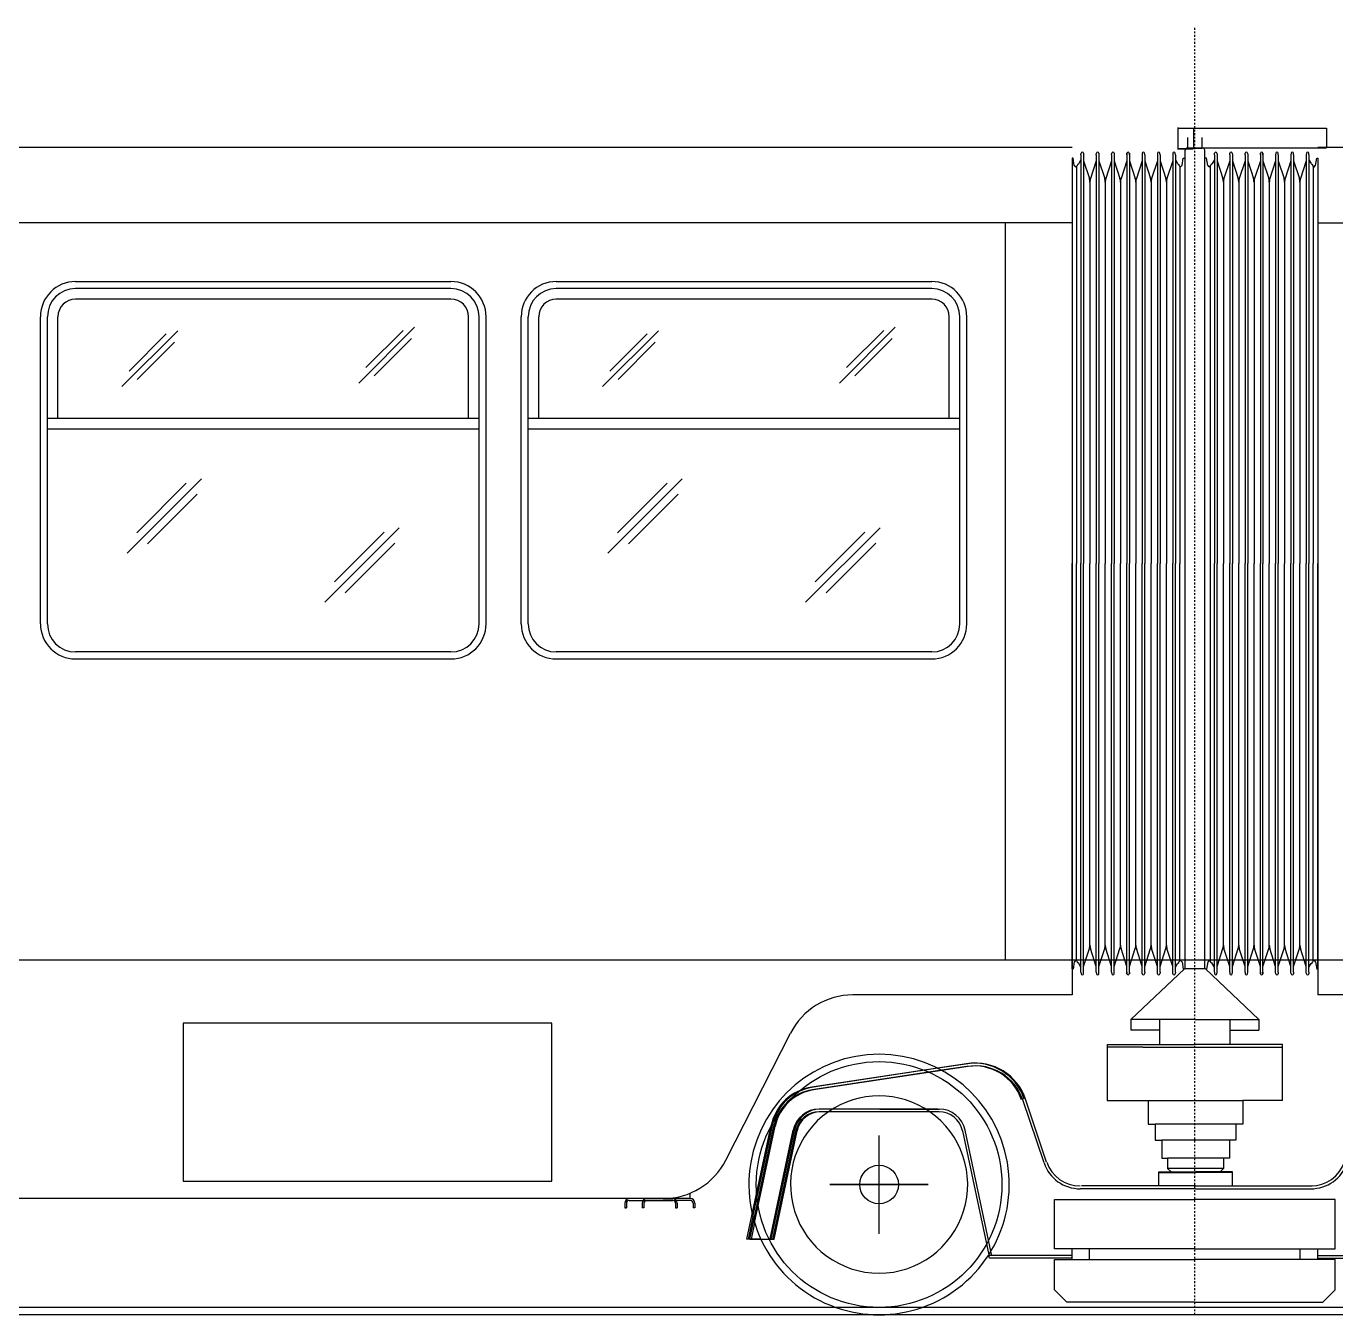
# Model space of a CAD drawing. Header units: millimetres. Extents: x 4061 to 4749, y 69169 to 69366.
# Drawn here: x 4333.8 to 4408.4, y 69258.7 to 69332.1 of the extents above; entities that cross this region are included whole.
import ezdxf

# ---------------------------------------------------------------- set-up
doc = ezdxf.new("R2010")
doc.units = ezdxf.units.MM
doc.header["$LTSCALE"] = 0.1
doc.linetypes.add('DASHDOT', pattern=[1, 0.5, -0.25, 0, -0.25])
doc.layers.get('0').update_dxf_attribs({"color": 6})
doc.layers.add('AXE', color=1, linetype='DASHDOT')
doc.layers.add('Subtire', color=4, linetype='Continuous')

msp = doc.modelspace()

# ---------------------------------------------------------------- linework, layer by layer
for p, q in [((4595.321, 69259.12), (4071.721, 69259.12)), ((4595.401, 69258.7), (4071.801, 69258.7))]:
    msp.add_line(p, q)
msp.add_lwpolyline([(4342.741, 69266.32), (4363.741, 69266.32), (4363.741, 69275.32), (4342.741, 69275.32)], close=True)
at = {"layer": 'AXE'}
msp.add_line((4400.401, 69258.708), (4400.401, 69332.107), dxfattribs=at)
at = {"layer": 'Subtire'}
for p, q in [((4399.438, 69325.721), (4399.438, 69326.335)), ((4399.438, 69326.301), (4407.902, 69326.296)), ((4400.311, 69326.266), (4400.311, 69325.119)), ((4407.902, 69326.296), (4407.901, 69325.176)), ((4284.595, 69325.22), (4393.401, 69325.22)), ((4284.595, 69325.22), (4393.401, 69325.22)), ((4399.417, 69325.121), (4399.857, 69325.12)), ((4399.417, 69325.121), (4400.297, 69325.12)), ((4399.437, 69325.121), (4399.438, 69325.721)), ((4399.437, 69325.121), (4399.438, 69325.721)), ((4400.277, 69325.12), (4399.437, 69325.121)), ((4400.841, 69325.16), (4399.961, 69325.16)), ((4399.981, 69325.76), (4399.981, 69325.16)), ((4399.981, 69325.76), (4399.981, 69325.16)), ((4399.981, 69325.16), (4400.401, 69325.16)), ((4399.981, 69325.16), (4400.821, 69325.16)), ((4400.311, 69325.18), (4407.901, 69325.176)), ((4400.821, 69325.16), (4400.821, 69325.76)), ((4407.401, 69325.22), (4409.631, 69325.22)), ((4393.46, 69324.594), (4393.401, 69324.585)), ((4393.46, 69324.594), (4393.401, 69324.585)), ((4393.401, 69324.585), (4393.401, 69301.495)), ((4393.521, 69324.178), (4393.46, 69324.594)), ((4393.521, 69324.178), (4393.46, 69324.594)), ((4393.906, 69324.496), (4393.782, 69324.281)), ((4393.906, 69324.496), (4393.782, 69324.281)), ((4393.906, 69324.773), (4393.914, 69324.866)), ((4393.906, 69324.773), (4393.914, 69324.866)), ((4393.906, 69324.773), (4393.906, 69301.495)), ((4394.048, 69324.866), (4394.056, 69324.773)), ((4394.048, 69324.866), (4394.056, 69324.773)), ((4394.056, 69324.772), (4394.056, 69301.495)), ((4394.056, 69324.446), (4394.387, 69323.423)), ((4394.056, 69324.446), (4394.387, 69323.423)), ((4394.778, 69324.446), (4394.447, 69323.423)), ((4394.778, 69324.446), (4394.447, 69323.423)), ((4394.778, 69324.773), (4394.786, 69324.866)), ((4394.778, 69324.773), (4394.786, 69324.866)), ((4394.778, 69324.773), (4394.778, 69301.495)), ((4394.92, 69324.866), (4394.928, 69324.773)), ((4394.92, 69324.866), (4394.928, 69324.773)), ((4394.928, 69324.772), (4394.928, 69301.495)), ((4394.928, 69324.446), (4395.258, 69323.423)), ((4394.928, 69324.446), (4395.258, 69323.423)), ((4395.649, 69324.446), (4395.319, 69323.423)), ((4395.649, 69324.446), (4395.319, 69323.423)), ((4395.649, 69324.773), (4395.657, 69324.866)), ((4395.649, 69324.773), (4395.657, 69324.866)), ((4395.649, 69324.773), (4395.649, 69301.495)), ((4395.791, 69324.866), (4395.799, 69324.773)), ((4395.791, 69324.866), (4395.799, 69324.773)), ((4395.799, 69324.772), (4395.799, 69301.495)), ((4395.799, 69324.446), (4396.13, 69323.423)), ((4395.799, 69324.446), (4396.13, 69323.423)), ((4396.521, 69324.446), (4396.19, 69323.423)), ((4396.521, 69324.446), (4396.19, 69323.423)), ((4396.521, 69324.773), (4396.529, 69324.866)), ((4396.529, 69324.866), (4396.521, 69324.773)), ((4396.529, 69324.866), (4396.521, 69324.773)), ((4396.521, 69324.773), (4396.529, 69324.866)), ((4396.521, 69324.773), (4396.521, 69301.495)), ((4396.521, 69324.773), (4396.521, 69301.495)), ((4396.521, 69324.772), (4396.521, 69301.495)), ((4396.521, 69324.772), (4396.521, 69301.495)), ((4396.663, 69324.866), (4396.671, 69324.773)), ((4396.671, 69324.773), (4396.663, 69324.866)), ((4396.671, 69324.773), (4396.663, 69324.866)), ((4396.663, 69324.866), (4396.671, 69324.773)), ((4396.671, 69324.773), (4396.671, 69301.495)), ((4396.671, 69324.773), (4396.671, 69301.495)), ((4396.671, 69324.772), (4396.671, 69301.495)), ((4396.671, 69324.772), (4396.671, 69301.495)), ((4396.671, 69324.446), (4397.001, 69323.423)), ((4396.671, 69324.446), (4397.001, 69323.423)), ((4397.392, 69324.446), (4397.062, 69323.423)), ((4397.392, 69324.446), (4397.062, 69323.423)), ((4397.4, 69324.866), (4397.392, 69324.773)), ((4397.4, 69324.866), (4397.392, 69324.773)), ((4397.392, 69324.772), (4397.392, 69301.495)), ((4397.392, 69324.772), (4397.392, 69301.495)), ((4397.543, 69324.773), (4397.535, 69324.866)), ((4397.543, 69324.773), (4397.535, 69324.866)), ((4397.543, 69324.773), (4397.543, 69301.495)), ((4397.543, 69324.773), (4397.543, 69301.495)), ((4397.543, 69324.446), (4397.873, 69323.423)), ((4397.543, 69324.446), (4397.873, 69323.423)), ((4398.264, 69324.446), (4397.934, 69323.423)), ((4398.264, 69324.446), (4397.934, 69323.423)), ((4398.272, 69324.866), (4398.264, 69324.773)), ((4398.272, 69324.866), (4398.264, 69324.773)), ((4398.264, 69324.772), (4398.264, 69301.495)), ((4398.264, 69324.772), (4398.264, 69301.495)), ((4398.414, 69324.773), (4398.406, 69324.866)), ((4398.414, 69324.773), (4398.406, 69324.866)), ((4398.414, 69324.773), (4398.414, 69301.495)), ((4398.414, 69324.773), (4398.414, 69301.495)), ((4398.414, 69324.446), (4398.745, 69323.423)), ((4398.414, 69324.446), (4398.745, 69323.423)), ((4399.136, 69324.446), (4398.805, 69323.423)), ((4399.136, 69324.446), (4398.805, 69323.423)), ((4399.144, 69324.866), (4399.136, 69324.773)), ((4399.144, 69324.866), (4399.136, 69324.773)), ((4399.136, 69324.772), (4399.136, 69301.495)), ((4399.136, 69324.772), (4399.136, 69301.495)), ((4399.286, 69324.773), (4399.278, 69324.866)), ((4399.286, 69324.773), (4399.278, 69324.866)), ((4399.286, 69324.773), (4399.286, 69301.495)), ((4399.286, 69324.773), (4399.286, 69301.495)), ((4399.286, 69324.496), (4399.41, 69324.281)), ((4399.286, 69324.496), (4399.41, 69324.281)), ((4399.671, 69324.178), (4399.732, 69324.594)), ((4399.671, 69324.178), (4399.732, 69324.594)), ((4399.732, 69324.594), (4399.791, 69324.585)), ((4399.732, 69324.594), (4399.791, 69324.585)), ((4399.841, 69278.415), (4399.841, 69325.04)), ((4399.841, 69278.415), (4399.841, 69325.04)), ((4400.961, 69278.415), (4400.961, 69325.04)), ((4401.07, 69324.594), (4401.011, 69324.585)), ((4401.131, 69324.178), (4401.07, 69324.594)), ((4401.516, 69324.496), (4401.392, 69324.281)), ((4401.516, 69324.773), (4401.524, 69324.866)), ((4401.516, 69324.773), (4401.516, 69301.495)), ((4401.658, 69324.866), (4401.666, 69324.773)), ((4401.666, 69324.772), (4401.666, 69301.495)), ((4401.666, 69324.446), (4401.997, 69323.423)), ((4402.388, 69324.446), (4402.057, 69323.423)), ((4402.388, 69324.773), (4402.396, 69324.866)), ((4402.388, 69324.773), (4402.388, 69301.495)), ((4402.53, 69324.866), (4402.538, 69324.773)), ((4402.538, 69324.772), (4402.538, 69301.495)), ((4402.538, 69324.446), (4402.868, 69323.423)), ((4403.259, 69324.446), (4402.929, 69323.423)), ((4403.259, 69324.773), (4403.267, 69324.866)), ((4403.259, 69324.773), (4403.259, 69301.495)), ((4403.401, 69324.866), (4403.409, 69324.773)), ((4403.409, 69324.772), (4403.409, 69301.495)), ((4403.409, 69324.446), (4403.74, 69323.423)), ((4404.131, 69324.446), (4403.8, 69323.423)), ((4404.139, 69324.866), (4404.131, 69324.773)), ((4404.131, 69324.773), (4404.139, 69324.866)), ((4404.131, 69324.773), (4404.131, 69301.495)), ((4404.131, 69324.772), (4404.131, 69301.495)), ((4404.281, 69324.773), (4404.273, 69324.866)), ((4404.273, 69324.866), (4404.281, 69324.773)), ((4404.281, 69324.773), (4404.281, 69301.495)), ((4404.281, 69324.772), (4404.281, 69301.495)), ((4404.281, 69324.446), (4404.611, 69323.423)), ((4405.002, 69324.446), (4404.672, 69323.423)), ((4405.01, 69324.866), (4405.002, 69324.773)), ((4405.002, 69324.772), (4405.002, 69301.495)), ((4405.153, 69324.773), (4405.145, 69324.866)), ((4405.153, 69324.773), (4405.153, 69301.495)), ((4405.153, 69324.446), (4405.483, 69323.423)), ((4405.874, 69324.446), (4405.544, 69323.423)), ((4405.882, 69324.866), (4405.874, 69324.773)), ((4405.874, 69324.772), (4405.874, 69301.495)), ((4406.024, 69324.773), (4406.016, 69324.866)), ((4406.024, 69324.773), (4406.024, 69301.495)), ((4406.024, 69324.446), (4406.355, 69323.423)), ((4406.746, 69324.446), (4406.415, 69323.423)), ((4406.754, 69324.866), (4406.746, 69324.773)), ((4406.746, 69324.772), (4406.746, 69301.495)), ((4406.896, 69324.773), (4406.888, 69324.866)), ((4406.896, 69324.773), (4406.896, 69301.495)), ((4406.896, 69324.496), (4407.02, 69324.281)), ((4407.281, 69324.178), (4407.342, 69324.594)), ((4407.342, 69324.594), (4407.401, 69324.585)), ((4407.401, 69324.585), (4407.401, 69301.495)), ((4393.541, 69324.181), (4393.521, 69324.178)), ((4393.541, 69324.181), (4393.521, 69324.178)), ((4393.585, 69324.118), (4393.541, 69324.181)), ((4393.585, 69324.118), (4393.541, 69324.181)), ((4393.654, 69324.066), (4393.589, 69324.113)), ((4393.654, 69324.066), (4393.589, 69324.113)), ((4393.654, 69324.108), (4393.654, 69324.066)), ((4393.654, 69324.108), (4393.654, 69324.066)), ((4393.654, 69324.066), (4393.654, 69301.495)), ((4393.707, 69324.191), (4393.686, 69324.175)), ((4393.707, 69324.191), (4393.686, 69324.175)), ((4393.778, 69324.276), (4393.707, 69324.221)), ((4393.778, 69324.276), (4393.707, 69324.221)), ((4393.707, 69324.221), (4393.707, 69324.191)), ((4393.707, 69324.221), (4393.707, 69324.191)), ((4399.414, 69324.276), (4399.484, 69324.221)), ((4399.414, 69324.276), (4399.484, 69324.221)), ((4399.484, 69324.221), (4399.484, 69324.191)), ((4399.484, 69324.221), (4399.484, 69324.191)), ((4399.484, 69324.191), (4399.505, 69324.175)), ((4399.484, 69324.191), (4399.505, 69324.175)), ((4399.538, 69324.066), (4399.602, 69324.113)), ((4399.538, 69324.066), (4399.602, 69324.113)), ((4399.538, 69324.108), (4399.538, 69324.066)), ((4399.538, 69324.108), (4399.538, 69324.066)), ((4399.538, 69324.066), (4399.538, 69301.495)), ((4399.538, 69324.066), (4399.538, 69301.495)), ((4399.607, 69324.118), (4399.651, 69324.181)), ((4399.607, 69324.118), (4399.651, 69324.181)), ((4399.651, 69324.181), (4399.671, 69324.178)), ((4399.651, 69324.181), (4399.671, 69324.178)), ((4401.151, 69324.181), (4401.131, 69324.178)), ((4401.195, 69324.118), (4401.151, 69324.181)), ((4401.264, 69324.066), (4401.199, 69324.113)), ((4401.264, 69324.108), (4401.264, 69324.066)), ((4401.264, 69324.066), (4401.264, 69278.923)), ((4401.317, 69324.191), (4401.296, 69324.175)), ((4401.388, 69324.276), (4401.317, 69324.221)), ((4401.317, 69324.221), (4401.317, 69324.191)), ((4407.024, 69324.276), (4407.094, 69324.221)), ((4407.094, 69324.221), (4407.094, 69324.191)), ((4407.094, 69324.191), (4407.115, 69324.175)), ((4407.148, 69324.066), (4407.212, 69324.113)), ((4407.148, 69324.108), (4407.148, 69324.066)), ((4407.148, 69324.066), (4407.148, 69301.495)), ((4407.217, 69324.118), (4407.261, 69324.181)), ((4407.261, 69324.181), (4407.281, 69324.178)), ((4394.417, 69323.231), (4394.417, 69301.495)), ((4395.289, 69323.231), (4395.289, 69301.495)), ((4396.16, 69323.231), (4396.16, 69301.495)), ((4397.032, 69323.231), (4397.032, 69301.495)), ((4397.032, 69323.231), (4397.032, 69301.495)), ((4397.903, 69323.231), (4397.903, 69301.495)), ((4397.903, 69323.231), (4397.903, 69301.495)), ((4398.775, 69323.231), (4398.775, 69301.495)), ((4398.775, 69323.231), (4398.775, 69301.495)), ((4402.027, 69323.231), (4402.027, 69301.495)), ((4402.899, 69323.231), (4402.899, 69301.495)), ((4403.77, 69323.231), (4403.77, 69301.495)), ((4404.642, 69323.231), (4404.642, 69301.495)), ((4405.513, 69323.231), (4405.513, 69301.495)), ((4406.385, 69323.231), (4406.385, 69301.495)), ((4379.401, 69320.9), (4195.437, 69320.9)), ((4393.401, 69320.9), (4209.437, 69320.9)), ((4389.601, 69278.9), (4389.601, 69320.9)), ((4407.401, 69320.9), (4591.365, 69320.9)), ((4393.401, 69318.22), (4393.401, 69276.92)), ((4407.401, 69318.22), (4407.401, 69276.92)), ((4336.601, 69317.56), (4358.001, 69317.56)), ((4358.001, 69317.16), (4336.601, 69317.16)), ((4364.001, 69317.56), (4385.401, 69317.56)), ((4385.401, 69317.16), (4364.001, 69317.16)), ((4358.001, 69316.56), (4336.601, 69316.56)), ((4385.401, 69316.56), (4364.001, 69316.56)), ((4334.601, 69298.06), (4334.601, 69315.56)), ((4335.001, 69298.06), (4335.001, 69315.56)), ((4335.601, 69309.76), (4335.601, 69315.56)), ((4359.001, 69309.76), (4359.001, 69315.56)), ((4359.601, 69298.06), (4359.601, 69315.56)), ((4360.001, 69298.06), (4360.001, 69315.56)), ((4362.001, 69298.06), (4362.001, 69315.56)), ((4362.401, 69298.06), (4362.401, 69315.56)), ((4363.001, 69309.76), (4363.001, 69315.56)), ((4386.401, 69309.76), (4386.401, 69315.56)), ((4387.001, 69298.06), (4387.001, 69315.56)), ((4387.401, 69298.06), (4387.401, 69315.56)), ((4339.245, 69311.576), (4342.427, 69314.758)), ((4352.743, 69311.781), (4355.925, 69314.963)), ((4353.152, 69312.658), (4355.273, 69314.779)), ((4366.645, 69311.576), (4369.827, 69314.758)), ((4380.143, 69311.781), (4383.325, 69314.963)), ((4380.552, 69312.658), (4382.673, 69314.779)), ((4339.654, 69312.453), (4341.775, 69314.574)), ((4340.122, 69311.985), (4342.243, 69314.106)), ((4353.62, 69312.19), (4355.741, 69314.311)), ((4367.054, 69312.453), (4369.175, 69314.574)), ((4367.522, 69311.985), (4369.643, 69314.106)), ((4381.02, 69312.19), (4383.141, 69314.311)), ((4359.601, 69309.76), (4335.001, 69309.76)), ((4387.001, 69309.76), (4362.401, 69309.76)), ((4359.601, 69309.16), (4335.001, 69309.16)), ((4387.001, 69309.16), (4362.401, 69309.16)), ((4339.542, 69302.081), (4343.785, 69306.324)), ((4340.088, 69303.251), (4342.916, 69306.079)), ((4366.942, 69302.081), (4371.185, 69306.324)), ((4367.488, 69303.251), (4370.316, 69306.079)), ((4340.712, 69302.627), (4343.54, 69305.455)), ((4368.112, 69302.627), (4370.94, 69305.455)), ((4350.81, 69299.291), (4355.053, 69303.534)), ((4378.21, 69299.291), (4382.453, 69303.534)), ((4351.355, 69300.46), (4354.184, 69303.289)), ((4378.755, 69300.46), (4381.584, 69303.289)), ((4351.979, 69299.836), (4354.808, 69302.665)), ((4379.379, 69299.836), (4382.208, 69302.665)), ((4393.401, 69278.404), (4393.401, 69301.495)), ((4393.654, 69278.923), (4393.654, 69301.495)), ((4393.906, 69278.217), (4393.906, 69301.495)), ((4394.056, 69278.217), (4394.056, 69301.495)), ((4394.417, 69279.759), (4394.417, 69301.495)), ((4394.778, 69278.217), (4394.778, 69301.495)), ((4394.928, 69278.217), (4394.928, 69301.495)), ((4395.289, 69279.759), (4395.289, 69301.495)), ((4395.649, 69278.217), (4395.649, 69301.495)), ((4395.799, 69278.217), (4395.799, 69301.495)), ((4396.16, 69279.759), (4396.16, 69301.495)), ((4396.521, 69278.217), (4396.521, 69301.495)), ((4396.521, 69278.217), (4396.521, 69301.495)), ((4396.521, 69278.217), (4396.521, 69301.495)), ((4396.521, 69278.217), (4396.521, 69301.495)), ((4396.671, 69278.217), (4396.671, 69301.495)), ((4396.671, 69278.217), (4396.671, 69301.495)), ((4396.671, 69278.217), (4396.671, 69301.495)), ((4396.671, 69278.217), (4396.671, 69301.495)), ((4397.032, 69279.759), (4397.032, 69301.495)), ((4397.032, 69279.759), (4397.032, 69301.495)), ((4397.392, 69278.217), (4397.392, 69301.495)), ((4397.392, 69278.217), (4397.392, 69301.495)), ((4397.543, 69278.217), (4397.543, 69301.495)), ((4397.543, 69278.217), (4397.543, 69301.495)), ((4397.903, 69279.759), (4397.903, 69301.495)), ((4397.903, 69279.759), (4397.903, 69301.495)), ((4398.264, 69278.217), (4398.264, 69301.495)), ((4398.264, 69278.217), (4398.264, 69301.495)), ((4398.414, 69278.217), (4398.414, 69301.495)), ((4398.414, 69278.217), (4398.414, 69301.495)), ((4398.775, 69279.759), (4398.775, 69301.495)), ((4398.775, 69279.759), (4398.775, 69301.495)), ((4399.136, 69278.217), (4399.136, 69301.495)), ((4399.136, 69278.217), (4399.136, 69301.495)), ((4399.286, 69278.217), (4399.286, 69301.495)), ((4399.286, 69278.217), (4399.286, 69301.495)), ((4399.538, 69278.923), (4399.538, 69301.495)), ((4399.538, 69278.923), (4399.538, 69301.495)), ((4401.516, 69278.217), (4401.516, 69301.495)), ((4401.666, 69278.217), (4401.666, 69301.495)), ((4402.027, 69279.759), (4402.027, 69301.495)), ((4402.388, 69278.217), (4402.388, 69301.495)), ((4402.538, 69278.217), (4402.538, 69301.495)), ((4402.899, 69279.759), (4402.899, 69301.495)), ((4403.259, 69278.217), (4403.259, 69301.495)), ((4403.409, 69278.217), (4403.409, 69301.495)), ((4403.77, 69279.759), (4403.77, 69301.495)), ((4404.131, 69278.217), (4404.131, 69301.495)), ((4404.131, 69278.217), (4404.131, 69301.495)), ((4404.281, 69278.217), (4404.281, 69301.495)), ((4404.281, 69278.217), (4404.281, 69301.495)), ((4404.642, 69279.759), (4404.642, 69301.495)), ((4405.002, 69278.217), (4405.002, 69301.495)), ((4405.153, 69278.217), (4405.153, 69301.495)), ((4405.513, 69279.759), (4405.513, 69301.495)), ((4405.874, 69278.217), (4405.874, 69301.495)), ((4406.024, 69278.217), (4406.024, 69301.495)), ((4406.385, 69279.759), (4406.385, 69301.495)), ((4406.746, 69278.217), (4406.746, 69301.495)), ((4406.896, 69278.217), (4406.896, 69301.495)), ((4407.148, 69278.923), (4407.148, 69301.495)), ((4407.401, 69278.404), (4407.401, 69301.495)), ((4358.001, 69296.46), (4336.601, 69296.46)), ((4336.601, 69296.06), (4358.001, 69296.06)), ((4385.401, 69296.46), (4364.001, 69296.46)), ((4364.001, 69296.06), (4385.401, 69296.06)), ((4394.056, 69278.544), (4394.387, 69279.567)), ((4394.778, 69278.544), (4394.447, 69279.567)), ((4394.928, 69278.544), (4395.258, 69279.567)), ((4395.649, 69278.544), (4395.319, 69279.567)), ((4395.799, 69278.544), (4396.13, 69279.567)), ((4396.521, 69278.544), (4396.19, 69279.567)), ((4396.521, 69278.544), (4396.19, 69279.567)), ((4396.671, 69278.544), (4397.001, 69279.567)), ((4396.671, 69278.544), (4397.001, 69279.567)), ((4397.392, 69278.544), (4397.062, 69279.567)), ((4397.392, 69278.544), (4397.062, 69279.567)), ((4397.543, 69278.544), (4397.873, 69279.567)), ((4397.543, 69278.544), (4397.873, 69279.567)), ((4398.264, 69278.544), (4397.934, 69279.567)), ((4398.264, 69278.544), (4397.934, 69279.567)), ((4398.414, 69278.544), (4398.745, 69279.567)), ((4398.414, 69278.544), (4398.745, 69279.567)), ((4399.136, 69278.544), (4398.805, 69279.567)), ((4399.136, 69278.544), (4398.805, 69279.567)), ((4401.666, 69278.544), (4401.997, 69279.567)), ((4402.388, 69278.544), (4402.057, 69279.567)), ((4402.538, 69278.544), (4402.868, 69279.567)), ((4403.259, 69278.544), (4402.929, 69279.567)), ((4403.409, 69278.544), (4403.74, 69279.567)), ((4404.131, 69278.544), (4403.8, 69279.567)), ((4404.281, 69278.544), (4404.611, 69279.567)), ((4405.002, 69278.544), (4404.672, 69279.567)), ((4405.153, 69278.544), (4405.483, 69279.567)), ((4405.874, 69278.544), (4405.544, 69279.567)), ((4406.024, 69278.544), (4406.355, 69279.567)), ((4406.746, 69278.544), (4406.415, 69279.567)), ((4595.401, 69278.9), (4071.801, 69278.9)), ((4393.521, 69278.811), (4393.46, 69278.395)), ((4393.541, 69278.808), (4393.521, 69278.811)), ((4393.585, 69278.871), (4393.541, 69278.808)), ((4393.654, 69278.923), (4393.589, 69278.876)), ((4393.654, 69278.881), (4393.654, 69278.923)), ((4393.707, 69278.798), (4393.686, 69278.815)), ((4399.484, 69278.798), (4399.505, 69278.815)), ((4399.484, 69278.798), (4399.505, 69278.815)), ((4399.538, 69278.923), (4399.602, 69278.876)), ((4399.538, 69278.881), (4399.538, 69278.923)), ((4399.538, 69278.881), (4399.538, 69278.923)), ((4399.538, 69278.923), (4399.602, 69278.876)), ((4399.607, 69278.871), (4399.651, 69278.808)), ((4399.607, 69278.871), (4399.651, 69278.808)), ((4399.651, 69278.808), (4399.671, 69278.811)), ((4399.651, 69278.808), (4399.671, 69278.811)), ((4399.671, 69278.811), (4399.732, 69278.395)), ((4399.671, 69278.811), (4399.732, 69278.395)), ((4401.131, 69278.811), (4401.07, 69278.395)), ((4401.151, 69278.808), (4401.131, 69278.811)), ((4401.195, 69278.871), (4401.151, 69278.808)), ((4401.264, 69278.923), (4401.199, 69278.876)), ((4401.264, 69278.881), (4401.264, 69278.923)), ((4401.317, 69278.798), (4401.296, 69278.815)), ((4407.094, 69278.798), (4407.115, 69278.815)), ((4407.148, 69278.923), (4407.212, 69278.876)), ((4407.148, 69278.881), (4407.148, 69278.923)), ((4407.217, 69278.871), (4407.261, 69278.808)), ((4407.261, 69278.808), (4407.281, 69278.811)), ((4407.281, 69278.811), (4407.342, 69278.395)), ((4393.46, 69278.395), (4393.401, 69278.404)), ((4393.707, 69278.768), (4393.707, 69278.798)), ((4393.778, 69278.713), (4393.707, 69278.768)), ((4393.906, 69278.494), (4393.782, 69278.709)), ((4393.906, 69278.217), (4393.914, 69278.124)), ((4394.048, 69278.124), (4394.056, 69278.217)), ((4394.778, 69278.217), (4394.786, 69278.124)), ((4394.92, 69278.124), (4394.928, 69278.217)), ((4395.649, 69278.217), (4395.657, 69278.124)), ((4395.791, 69278.124), (4395.799, 69278.217)), ((4396.529, 69278.124), (4396.521, 69278.217)), ((4396.521, 69278.217), (4396.529, 69278.124)), ((4396.521, 69278.217), (4396.529, 69278.124)), ((4396.529, 69278.124), (4396.521, 69278.217)), ((4396.671, 69278.217), (4396.663, 69278.124)), ((4396.663, 69278.124), (4396.671, 69278.217)), ((4396.663, 69278.124), (4396.671, 69278.217)), ((4396.671, 69278.217), (4396.663, 69278.124)), ((4399.801, 69278.415), (4396.751, 69275.515)), ((4399.801, 69278.415), (4396.751, 69275.515)), ((4397.4, 69278.124), (4397.392, 69278.217)), ((4397.4, 69278.124), (4397.392, 69278.217)), ((4397.543, 69278.217), (4397.535, 69278.124)), ((4397.543, 69278.217), (4397.535, 69278.124)), ((4398.272, 69278.124), (4398.264, 69278.217)), ((4398.272, 69278.124), (4398.264, 69278.217)), ((4398.414, 69278.217), (4398.406, 69278.124)), ((4398.414, 69278.217), (4398.406, 69278.124)), ((4399.144, 69278.124), (4399.136, 69278.217)), ((4399.144, 69278.124), (4399.136, 69278.217)), ((4399.286, 69278.217), (4399.278, 69278.124)), ((4399.286, 69278.217), (4399.278, 69278.124)), ((4399.286, 69278.494), (4399.41, 69278.709)), ((4399.286, 69278.494), (4399.41, 69278.709)), ((4399.414, 69278.713), (4399.484, 69278.768)), ((4399.414, 69278.713), (4399.484, 69278.768)), ((4399.484, 69278.768), (4399.484, 69278.798)), ((4399.484, 69278.768), (4399.484, 69278.798)), ((4399.732, 69278.395), (4399.791, 69278.404)), ((4399.732, 69278.395), (4399.791, 69278.404)), ((4401.001, 69278.415), (4399.801, 69278.415)), ((4401.001, 69278.415), (4404.051, 69275.515)), ((4401.07, 69278.395), (4401.011, 69278.404)), ((4401.317, 69278.768), (4401.317, 69278.798)), ((4401.388, 69278.713), (4401.317, 69278.768)), ((4401.516, 69278.494), (4401.392, 69278.709)), ((4401.516, 69278.217), (4401.524, 69278.124)), ((4401.658, 69278.124), (4401.666, 69278.217)), ((4402.388, 69278.217), (4402.396, 69278.124)), ((4402.53, 69278.124), (4402.538, 69278.217)), ((4403.259, 69278.217), (4403.267, 69278.124)), ((4403.401, 69278.124), (4403.409, 69278.217)), ((4404.131, 69278.217), (4404.139, 69278.124)), ((4404.139, 69278.124), (4404.131, 69278.217)), ((4404.273, 69278.124), (4404.281, 69278.217)), ((4404.281, 69278.217), (4404.273, 69278.124)), ((4405.01, 69278.124), (4405.002, 69278.217)), ((4405.153, 69278.217), (4405.145, 69278.124)), ((4405.882, 69278.124), (4405.874, 69278.217)), ((4406.024, 69278.217), (4406.016, 69278.124)), ((4406.754, 69278.124), (4406.746, 69278.217)), ((4406.896, 69278.217), (4406.888, 69278.124)), ((4406.896, 69278.494), (4407.02, 69278.709)), ((4407.024, 69278.713), (4407.094, 69278.768)), ((4407.094, 69278.768), (4407.094, 69278.798)), ((4407.342, 69278.395), (4407.401, 69278.404)), ((4393.401, 69276.92), (4380.908, 69276.92)), ((4419.894, 69276.92), (4407.401, 69276.92)), ((4396.751, 69275.515), (4396.751, 69274.915)), ((4396.751, 69275.515), (4396.751, 69274.915)), ((4400.401, 69275.515), (4396.751, 69275.515)), ((4400.401, 69275.515), (4396.751, 69275.515)), ((4400.401, 69275.515), (4396.751, 69275.515)), ((4400.401, 69275.515), (4396.751, 69275.515)), ((4398.401, 69274.1), (4398.401, 69275.515)), ((4398.401, 69274.1), (4398.401, 69275.515)), ((4398.401, 69274.1), (4398.401, 69275.515)), ((4398.401, 69274.1), (4398.401, 69275.515)), ((4400.401, 69275.515), (4404.051, 69275.515)), ((4400.401, 69275.515), (4404.051, 69275.515)), ((4402.401, 69274.1), (4402.401, 69275.515)), ((4402.401, 69274.1), (4402.401, 69275.515)), ((4404.051, 69275.515), (4404.051, 69274.915)), ((4404.051, 69275.515), (4404.051, 69274.915)), ((4373.662, 69267.505), (4377.343, 69274.735)), ((4373.662, 69267.505), (4377.343, 69274.735)), ((4398.401, 69274.915), (4396.751, 69274.915)), ((4398.401, 69274.915), (4396.751, 69274.915)), ((4398.401, 69274.915), (4396.751, 69274.915)), ((4398.401, 69274.915), (4396.751, 69274.915)), ((4402.401, 69274.915), (4404.051, 69274.915)), ((4402.401, 69274.915), (4404.051, 69274.915)), ((4395.401, 69274.1), (4395.401, 69270.9)), ((4397.438, 69273.94), (4395.401, 69273.94)), ((4397.438, 69273.94), (4395.401, 69273.94)), ((4395.411, 69274.1), (4400.438, 69274.1)), ((4395.411, 69274.1), (4400.438, 69274.1)), ((4397.438, 69273.94), (4400.438, 69273.94)), ((4397.438, 69273.94), (4400.438, 69273.94)), ((4405.401, 69274.1), (4400.438, 69274.1)), ((4400.438, 69273.94), (4405.401, 69273.94)), ((4405.401, 69270.9), (4405.401, 69274.1)), ((4387.382, 69273.001), (4385.729, 69272.751)), ((4387.456, 69273.001), (4385.746, 69272.743)), ((4387.406, 69272.843), (4385.968, 69272.626)), ((4387.479, 69272.843), (4385.984, 69272.617)), ((4385.729, 69272.751), (4378.565, 69271.668)), ((4385.968, 69272.626), (4378.589, 69271.51)), ((4385.746, 69272.743), (4378.639, 69271.668)), ((4385.984, 69272.617), (4378.663, 69271.51)), ((4391.8, 69267.352), (4390.597, 69270.938)), ((4391.951, 69267.403), (4390.748, 69270.989)), ((4395.401, 69270.9), (4400.401, 69270.9)), ((4395.401, 69270.9), (4403.138, 69270.9)), ((4397.738, 69270.9), (4397.738, 69269.56)), ((4397.738, 69270.9), (4397.738, 69269.56)), ((4397.738, 69270.9), (4397.738, 69269.56)), ((4397.738, 69270.9), (4397.738, 69269.56)), ((4405.401, 69270.9), (4403.138, 69270.9)), ((4403.138, 69270.9), (4403.138, 69269.56)), ((4385.744, 69270.42), (4378.984, 69270.42)), ((4385.744, 69270.26), (4378.984, 69270.26)), ((4382.438, 69270.42), (4379.058, 69270.42)), ((4385.818, 69270.26), (4379.058, 69270.26)), ((4382.438, 69270.42), (4385.818, 69270.42)), ((4375.173, 69264.44), (4376.245, 69269.482)), ((4375.213, 69264.278), (4376.319, 69269.482)), ((4375.263, 69264.093), (4376.402, 69269.449)), ((4375.306, 69263.947), (4376.476, 69269.449)), ((4376.183, 69263.033), (4377.497, 69269.216)), ((4376.25, 69263), (4377.571, 69269.216)), ((4376.339, 69263), (4377.654, 69269.182)), ((4376.339, 69263), (4377.654, 69269.182)), ((4376.413, 69263), (4377.728, 69269.182)), ((4387.148, 69269.182), (4388.65, 69262.118)), ((4388.771, 69262.315), (4387.305, 69269.216)), ((4397.738, 69269.56), (4398.135, 69269.56)), ((4397.738, 69269.56), (4398.135, 69269.56)), ((4398.135, 69269.56), (4398.135, 69268.646)), ((4400.438, 69269.56), (4398.135, 69269.56)), ((4402.741, 69269.56), (4398.135, 69269.56)), ((4398.135, 69269.56), (4398.135, 69268.646)), ((4402.741, 69269.56), (4402.741, 69268.646)), ((4403.138, 69269.56), (4402.741, 69269.56)), ((4382.401, 69263.32), (4382.401, 69268.92)), ((4382.401, 69263.32), (4382.401, 69268.92)), ((4398.135, 69268.646), (4398.511, 69268.646)), ((4398.135, 69268.646), (4398.511, 69268.646)), ((4398.511, 69268.646), (4398.511, 69267.618)), ((4400.438, 69268.646), (4398.511, 69268.646)), ((4402.364, 69268.646), (4398.511, 69268.646)), ((4398.511, 69268.646), (4398.511, 69267.618)), ((4402.364, 69268.646), (4402.364, 69267.618)), ((4402.741, 69268.646), (4402.364, 69268.646)), ((4398.511, 69267.618), (4398.838, 69267.618)), ((4398.511, 69267.618), (4398.838, 69267.618)), ((4400.438, 69267.618), (4398.838, 69267.618)), ((4398.838, 69267.618), (4398.838, 69267.04)), ((4398.838, 69267.618), (4398.838, 69267.04)), ((4402.038, 69267.618), (4398.838, 69267.618)), ((4402.038, 69267.618), (4402.038, 69267.04)), ((4402.364, 69267.618), (4402.038, 69267.618)), ((4399.038, 69266.84), (4398.838, 69267.04)), ((4399.038, 69266.84), (4398.838, 69267.04)), ((4400.438, 69267.04), (4398.838, 69267.04)), ((4402.038, 69267.04), (4398.838, 69267.04)), ((4401.838, 69266.84), (4402.038, 69267.04)), ((4385.201, 69266.12), (4379.601, 69266.12)), ((4379.601, 69266.12), (4385.201, 69266.12)), ((4398.338, 69266.04), (4398.338, 69266.84)), ((4398.338, 69266.04), (4398.338, 69266.84)), ((4398.338, 69266.84), (4400.438, 69266.84)), ((4398.338, 69266.84), (4400.438, 69266.84)), ((4398.338, 69266.8), (4400.438, 69266.8)), ((4398.338, 69266.8), (4400.438, 69266.8)), ((4402.538, 69266.84), (4400.438, 69266.84)), ((4402.538, 69266.8), (4400.438, 69266.8)), ((4402.538, 69266.04), (4402.538, 69266.84)), ((4371.641, 69265.32), (4371.641, 69265.629)), ((4393.937, 69265.88), (4393.864, 69265.879)), ((4400.438, 69266.04), (4393.937, 69266.04)), ((4400.438, 69266.04), (4393.937, 69266.04)), ((4400.438, 69265.88), (4393.937, 69265.88)), ((4400.438, 69265.88), (4393.937, 69265.88)), ((4400.438, 69266.04), (4407.08, 69266.04)), ((4400.438, 69265.88), (4407.08, 69265.88)), ((4400.438, 69265.88), (4406.938, 69265.88)), ((4406.938, 69265.88), (4407.012, 69265.879)), ((4370.097, 69265.32), (4296.561, 69265.32)), ((4367.901, 69265.06), (4367.901, 69264.8)), ((4367.901, 69265.06), (4367.901, 69264.8)), ((4367.901, 69265.06), (4367.901, 69264.8)), ((4367.901, 69264.8), (4368.001, 69264.8)), ((4368.001, 69264.8), (4367.901, 69264.8)), ((4367.901, 69264.8), (4368.001, 69264.8)), ((4368.001, 69265.06), (4368.001, 69264.8)), ((4368.001, 69265.06), (4368.001, 69264.8)), ((4368.001, 69265.06), (4368.001, 69264.8)), ((4368.161, 69265.22), (4370.641, 69265.22)), ((4368.901, 69265.06), (4368.901, 69264.8)), ((4369.001, 69264.8), (4368.901, 69264.8)), ((4369.001, 69265.06), (4369.001, 69264.8)), ((4371.641, 69265.22), (4369.161, 69265.22)), ((4371.641, 69265.32), (4370.097, 69265.32)), ((4370.097, 69265.32), (4370.641, 69265.32)), ((4370.641, 69265.32), (4370.641, 69265.357)), ((4370.801, 69265.06), (4370.801, 69264.8)), ((4370.801, 69264.8), (4370.901, 69264.8)), ((4370.901, 69265.06), (4370.901, 69264.8)), ((4371.801, 69265.06), (4371.801, 69264.8)), ((4371.901, 69264.8), (4371.801, 69264.8)), ((4371.901, 69265.06), (4371.901, 69264.8)), ((4392.401, 69265.26), (4400.401, 69265.26)), ((4392.401, 69265.26), (4400.401, 69265.26)), ((4392.401, 69262.454), (4392.401, 69265.26)), ((4408.401, 69265.26), (4400.401, 69265.26)), ((4408.401, 69262.454), (4408.401, 69265.26)), ((4374.867, 69263), (4375.173, 69264.44)), ((4375.213, 69264.278), (4374.941, 69263)), ((4375.031, 69263), (4375.263, 69264.093)), ((4375.306, 69263.947), (4375.105, 69263)), ((4375.031, 69263), (4374.867, 69263)), ((4375.669, 69263), (4374.941, 69263)), ((4375.031, 69263), (4375.669, 69263)), ((4375.105, 69263), (4375.105, 69263)), ((4375.669, 69263), (4376.339, 69263)), ((4375.669, 69263), (4376.413, 69263)), ((4400.401, 69262.454), (4392.401, 69262.454)), ((4400.401, 69262.454), (4392.401, 69262.454)), ((4393.401, 69261.854), (4393.401, 69262.454)), ((4394.401, 69261.854), (4394.401, 69262.454)), ((4400.401, 69262.454), (4408.401, 69262.454)), ((4406.401, 69261.854), (4406.401, 69262.454)), ((4407.401, 69261.854), (4407.401, 69262.454)), ((4388.692, 69261.92), (4388.65, 69262.118)), ((4393.401, 69262.08), (4388.658, 69262.08)), ((4393.401, 69261.92), (4388.692, 69261.92)), ((4388.821, 69262.08), (4388.771, 69262.315)), ((4392.401, 69261.854), (4400.401, 69261.854)), ((4392.401, 69261.854), (4400.401, 69261.854)), ((4392.401, 69260.127), (4392.401, 69261.854)), ((4408.401, 69261.854), (4400.401, 69261.854)), ((4407.401, 69262.08), (4412.184, 69262.08)), ((4407.401, 69261.92), (4412.184, 69261.92)), ((4408.401, 69260.127), (4408.401, 69261.854)), ((4393.108, 69259.42), (4392.401, 69260.127)), ((4400.401, 69259.42), (4393.108, 69259.42)), ((4400.401, 69259.42), (4393.108, 69259.42)), ((4400.401, 69259.42), (4407.694, 69259.42)), ((4407.694, 69259.42), (4408.401, 69260.127))]:
    msp.add_line(p, q, dxfattribs=at)
for radius in [7, 1.1, 1.1]:
    msp.add_circle((4382.401, 69266.12), radius, dxfattribs=at)
for centre, radius, start, end in [((4399.961, 69325.04), 0.12, 90, 180), ((4399.961, 69325.04), 0.12, 90, 180), ((4400.841, 69325.04), 0.12, 0, 90), ((4393.908, 69324.773), 0.002, 175.11229, 184.88771), ((4393.908, 69324.773), 0.002, 175.11229, 184.88771), ((4393.984, 69324.86), 0.07, 92.14064, 175.11229), ((4393.984, 69324.86), 0.07, 92.14064, 175.11229), ((4393.979, 69324.86), 0.07, 4.88771, 87.85936), ((4393.979, 69324.86), 0.07, 4.88771, 87.85936), ((4394.054, 69324.773), 0.002, 355, 4.88771), ((4394.054, 69324.773), 0.002, 355, 4.88771), ((4394.78, 69324.773), 0.002, 175.11229, 184.88771), ((4394.78, 69324.773), 0.002, 175.11229, 184.88771), ((4394.855, 69324.86), 0.07, 92.14064, 175.11229), ((4394.855, 69324.86), 0.07, 92.14064, 175.11229), ((4394.85, 69324.86), 0.07, 4.88771, 87.85936), ((4394.85, 69324.86), 0.07, 4.88771, 87.85936), ((4394.926, 69324.773), 0.002, 355, 4.88771), ((4394.926, 69324.773), 0.002, 355, 4.88771), ((4395.651, 69324.773), 0.002, 175.11229, 184.88771), ((4395.651, 69324.773), 0.002, 175.11229, 184.88771), ((4395.727, 69324.86), 0.07, 92.14064, 175.11229), ((4395.727, 69324.86), 0.07, 92.14064, 175.11229), ((4395.722, 69324.86), 0.07, 4.88771, 87.85936), ((4395.722, 69324.86), 0.07, 4.88771, 87.85936), ((4395.797, 69324.773), 0.002, 355, 4.88771), ((4395.797, 69324.773), 0.002, 355, 4.88771), ((4396.523, 69324.773), 0.002, 175.11229, 184.88771), ((4396.523, 69324.773), 0.002, 175.11229, 185), ((4396.523, 69324.773), 0.002, 175.11229, 185), ((4396.523, 69324.773), 0.002, 175.11229, 184.88771), ((4396.599, 69324.86), 0.07, 92.14064, 175.11229), ((4396.599, 69324.86), 0.07, 92.14064, 175.11229), ((4396.599, 69324.86), 0.07, 92.14064, 175.11229), ((4396.599, 69324.86), 0.07, 92.14064, 175.11229), ((4396.593, 69324.86), 0.07, 4.88771, 87.85936), ((4396.593, 69324.86), 0.07, 4.88771, 87.85936), ((4396.593, 69324.86), 0.07, 4.88771, 87.85936), ((4396.593, 69324.86), 0.07, 4.88771, 87.85936), ((4396.669, 69324.773), 0.002, 355, 4.88771), ((4396.669, 69324.773), 0.002, 355.11229, 4.88771), ((4396.669, 69324.773), 0.002, 355.11229, 4.88771), ((4396.669, 69324.773), 0.002, 355, 4.88771), ((4397.394, 69324.773), 0.002, 175.11229, 185), ((4397.394, 69324.773), 0.002, 175.11229, 185), ((4397.47, 69324.86), 0.07, 92.14064, 175.11229), ((4397.47, 69324.86), 0.07, 92.14064, 175.11229), ((4397.465, 69324.86), 0.07, 4.88771, 87.85936), ((4397.465, 69324.86), 0.07, 4.88771, 87.85936), ((4397.541, 69324.773), 0.002, 355.11229, 4.88771), ((4397.541, 69324.773), 0.002, 355.11229, 4.88771), ((4398.266, 69324.773), 0.002, 175.11229, 185), ((4398.266, 69324.773), 0.002, 175.11229, 185), ((4398.342, 69324.86), 0.07, 92.14064, 175.11229), ((4398.342, 69324.86), 0.07, 92.14064, 175.11229), ((4398.336, 69324.86), 0.07, 4.88771, 87.85936), ((4398.336, 69324.86), 0.07, 4.88771, 87.85936), ((4398.412, 69324.773), 0.002, 355.11229, 4.88771), ((4398.412, 69324.773), 0.002, 355.11229, 4.88771), ((4399.138, 69324.773), 0.002, 175.11229, 185), ((4399.138, 69324.773), 0.002, 175.11229, 185), ((4399.213, 69324.86), 0.07, 92.14064, 175.11229), ((4399.213, 69324.86), 0.07, 92.14064, 175.11229), ((4399.208, 69324.86), 0.07, 4.88771, 87.85936), ((4399.208, 69324.86), 0.07, 4.88771, 87.85936), ((4399.284, 69324.773), 0.002, 355.11229, 4.88771), ((4399.284, 69324.773), 0.002, 355.11229, 4.88771), ((4401.518, 69324.773), 0.002, 175.11229, 184.88771), ((4401.594, 69324.86), 0.07, 92.14064, 175.11229), ((4401.589, 69324.86), 0.07, 4.88771, 87.85936), ((4401.664, 69324.773), 0.002, 355, 4.88771), ((4402.39, 69324.773), 0.002, 175.11229, 184.88771), ((4402.465, 69324.86), 0.07, 92.14064, 175.11229), ((4402.46, 69324.86), 0.07, 4.88771, 87.85936), ((4402.536, 69324.773), 0.002, 355, 4.88771), ((4403.261, 69324.773), 0.002, 175.11229, 184.88771), ((4403.337, 69324.86), 0.07, 92.14064, 175.11229), ((4403.332, 69324.86), 0.07, 4.88771, 87.85936), ((4403.407, 69324.773), 0.002, 355, 4.88771), ((4404.133, 69324.773), 0.002, 175.11229, 185), ((4404.133, 69324.773), 0.002, 175.11229, 184.88771), ((4404.209, 69324.86), 0.07, 92.14064, 175.11229), ((4404.209, 69324.86), 0.07, 92.14064, 175.11229), ((4404.203, 69324.86), 0.07, 4.88771, 87.85936), ((4404.203, 69324.86), 0.07, 4.88771, 87.85936), ((4404.279, 69324.773), 0.002, 355.11229, 4.88771), ((4404.279, 69324.773), 0.002, 355, 4.88771), ((4405.004, 69324.773), 0.002, 175.11229, 185), ((4405.08, 69324.86), 0.07, 92.14064, 175.11229), ((4405.075, 69324.86), 0.07, 4.88771, 87.85936), ((4405.151, 69324.773), 0.002, 355.11229, 4.88771), ((4405.876, 69324.773), 0.002, 175.11229, 185), ((4405.952, 69324.86), 0.07, 92.14064, 175.11229), ((4405.946, 69324.86), 0.07, 4.88771, 87.85936), ((4406.022, 69324.773), 0.002, 355.11229, 4.88771), ((4406.748, 69324.773), 0.002, 175.11229, 185), ((4406.823, 69324.86), 0.07, 92.14064, 175.11229), ((4406.818, 69324.86), 0.07, 4.88771, 87.85936), ((4406.894, 69324.773), 0.002, 355.11229, 4.88771), ((4393.601, 69324.129), 0.02, 214.87877, 233.61662), ((4393.601, 69324.129), 0.02, 214.87877, 233.61662), ((4393.738, 69324.108), 0.084, 127.79781, 180), ((4393.738, 69324.108), 0.084, 127.79781, 180), ((4393.768, 69324.289), 0.016, 307.79781, 330), ((4393.768, 69324.289), 0.016, 307.79781, 330), ((4399.424, 69324.289), 0.016, 210, 232.20219), ((4399.424, 69324.289), 0.016, 210, 232.20219), ((4399.454, 69324.108), 0.084, 0, 52.20219), ((4399.454, 69324.108), 0.084, 0, 52.20219), ((4399.591, 69324.129), 0.02, 306.38338, 325.12123), ((4399.591, 69324.129), 0.02, 306.38338, 325.12123), ((4401.211, 69324.129), 0.02, 214.87877, 233.61662), ((4401.348, 69324.108), 0.084, 127.79781, 180), ((4401.378, 69324.289), 0.016, 307.79781, 330), ((4407.034, 69324.289), 0.016, 210, 232.20219), ((4407.064, 69324.108), 0.084, 0, 52.20219), ((4407.201, 69324.129), 0.02, 306.38338, 325.12123), ((4393.793, 69323.231), 0.624, 0, 17.90399), ((4393.793, 69323.231), 0.624, 0, 17.90399), ((4395.041, 69323.231), 0.624, 162.09601, 180), ((4395.041, 69323.231), 0.624, 162.09601, 180), ((4394.665, 69323.231), 0.624, 0, 17.90399), ((4394.665, 69323.231), 0.624, 0, 17.90399), ((4395.913, 69323.231), 0.624, 162.09601, 180), ((4395.913, 69323.231), 0.624, 162.09601, 180), ((4395.536, 69323.231), 0.624, 0, 17.90399), ((4395.536, 69323.231), 0.624, 0, 17.90399), ((4396.784, 69323.231), 0.624, 162.09601, 180), ((4396.784, 69323.231), 0.624, 162.09601, 180), ((4396.408, 69323.231), 0.624, 0, 17.90399), ((4396.408, 69323.231), 0.624, 0, 17.90399), ((4397.656, 69323.231), 0.624, 162.09601, 180), ((4397.656, 69323.231), 0.624, 162.09601, 180), ((4397.279, 69323.231), 0.624, 0, 17.90399), ((4397.279, 69323.231), 0.624, 0, 17.90399), ((4398.527, 69323.231), 0.624, 162.09601, 180), ((4398.527, 69323.231), 0.624, 162.09601, 180), ((4398.151, 69323.231), 0.624, 0, 17.90399), ((4398.151, 69323.231), 0.624, 0, 17.90399), ((4399.399, 69323.231), 0.624, 162.09601, 180), ((4399.399, 69323.231), 0.624, 162.09601, 180), ((4401.403, 69323.231), 0.624, 0, 17.90399), ((4402.651, 69323.231), 0.624, 162.09601, 180), ((4402.275, 69323.231), 0.624, 0, 17.90399), ((4403.523, 69323.231), 0.624, 162.09601, 180), ((4403.146, 69323.231), 0.624, 0, 17.90399), ((4404.394, 69323.231), 0.624, 162.09601, 180), ((4404.018, 69323.231), 0.624, 0, 17.90399), ((4405.266, 69323.231), 0.624, 162.09601, 180), ((4404.889, 69323.231), 0.624, 0, 17.90399), ((4406.137, 69323.231), 0.624, 162.09601, 180), ((4405.761, 69323.231), 0.624, 0, 17.90399), ((4407.009, 69323.231), 0.624, 162.09601, 180), ((4336.601, 69315.56), 2, 90, 180), ((4336.601, 69315.56), 1.6, 90, 180), ((4358.001, 69315.56), 2, 0, 90), ((4358.001, 69315.56), 1.6, 0, 90), ((4364.001, 69315.56), 2, 90, 180), ((4364.001, 69315.56), 1.6, 90, 180), ((4385.401, 69315.56), 2, 0, 90), ((4385.401, 69315.56), 1.6, 0, 90), ((4336.601, 69315.56), 1, 90, 180), ((4358.001, 69315.56), 1, 0, 90), ((4364.001, 69315.56), 1, 90, 180), ((4385.401, 69315.56), 1, 0, 90), ((4336.601, 69298.06), 2, 180, 270), ((4336.601, 69298.06), 1.6, 180, 270), ((4358.001, 69298.06), 2, 270, 0), ((4358.001, 69298.06), 1.6, 270, 0), ((4364.001, 69298.06), 2, 180, 270), ((4364.001, 69298.06), 1.6, 180, 270), ((4385.401, 69298.06), 2, 270, 0), ((4385.401, 69298.06), 1.6, 270, 0), ((4393.793, 69279.759), 0.624, 342.09601, 0), ((4395.041, 69279.759), 0.624, 180, 197.90399), ((4394.665, 69279.759), 0.624, 342.09601, 0), ((4395.913, 69279.759), 0.624, 180, 197.90399), ((4395.536, 69279.759), 0.624, 342.09601, 0), ((4396.784, 69279.759), 0.624, 180, 197.90399), ((4396.408, 69279.759), 0.624, 342.09601, 0), ((4396.408, 69279.759), 0.624, 342.09601, 0), ((4397.656, 69279.759), 0.624, 180, 197.90399), ((4397.656, 69279.759), 0.624, 180, 197.90399), ((4397.279, 69279.759), 0.624, 342.09601, 0), ((4397.279, 69279.759), 0.624, 342.09601, 0), ((4398.527, 69279.759), 0.624, 180, 197.90399), ((4398.527, 69279.759), 0.624, 180, 197.90399), ((4398.151, 69279.759), 0.624, 342.09601, 0), ((4398.151, 69279.759), 0.624, 342.09601, 0), ((4399.399, 69279.759), 0.624, 180, 197.90399), ((4399.399, 69279.759), 0.624, 180, 197.90399), ((4401.403, 69279.759), 0.624, 342.09601, 0), ((4402.651, 69279.759), 0.624, 180, 197.90399), ((4402.275, 69279.759), 0.624, 342.09601, 0), ((4403.523, 69279.759), 0.624, 180, 197.90399), ((4403.146, 69279.759), 0.624, 342.09601, 0), ((4404.394, 69279.759), 0.624, 180, 197.90399), ((4404.018, 69279.759), 0.624, 342.09601, 0), ((4405.266, 69279.759), 0.624, 180, 197.90399), ((4404.889, 69279.759), 0.624, 342.09601, 0), ((4406.137, 69279.759), 0.624, 180, 197.90399), ((4405.761, 69279.759), 0.624, 342.09601, 0), ((4407.009, 69279.759), 0.624, 180, 197.90399), ((4393.601, 69278.86), 0.02, 126.38338, 145.12123), ((4393.738, 69278.881), 0.084, 180, 232.20219), ((4399.454, 69278.881), 0.084, 307.79781, 0), ((4399.454, 69278.881), 0.084, 307.79781, 0), ((4399.591, 69278.86), 0.02, 34.87877, 53.61662), ((4399.591, 69278.86), 0.02, 34.87877, 53.61662), ((4401.211, 69278.86), 0.02, 126.38338, 145.12123), ((4401.348, 69278.881), 0.084, 180, 232.20219), ((4407.064, 69278.881), 0.084, 307.79781, 0), ((4407.201, 69278.86), 0.02, 34.87877, 53.61662), ((4393.768, 69278.701), 0.016, 30, 52.20219), ((4393.908, 69278.217), 0.002, 175.11229, 184.88771), ((4393.984, 69278.13), 0.07, 184.88771, 267.85936), ((4393.979, 69278.13), 0.07, 272.14064, 355.11229), ((4394.054, 69278.217), 0.002, 355.11229, 5), ((4394.78, 69278.217), 0.002, 175.11229, 184.88771), ((4394.855, 69278.13), 0.07, 184.88771, 267.85936), ((4394.85, 69278.13), 0.07, 272.14064, 355.11229), ((4394.926, 69278.217), 0.002, 355.11229, 5), ((4395.651, 69278.217), 0.002, 175.11229, 184.88771), ((4395.727, 69278.13), 0.07, 184.88771, 267.85936), ((4395.722, 69278.13), 0.07, 272.14064, 355.11229), ((4395.797, 69278.217), 0.002, 355.11229, 5), ((4396.523, 69278.217), 0.002, 175, 184.88771), ((4396.523, 69278.217), 0.002, 175.11229, 184.88771), ((4396.523, 69278.217), 0.002, 175.11229, 184.88771), ((4396.523, 69278.217), 0.002, 175, 184.88771), ((4396.599, 69278.13), 0.07, 184.88771, 267.85936), ((4396.599, 69278.13), 0.07, 184.88771, 267.85936), ((4396.599, 69278.13), 0.07, 184.88771, 267.85936), ((4396.599, 69278.13), 0.07, 184.88771, 267.85936), ((4396.593, 69278.13), 0.07, 272.14064, 355.11229), ((4396.593, 69278.13), 0.07, 272.14064, 355.11229), ((4396.593, 69278.13), 0.07, 272.14064, 355.11229), ((4396.593, 69278.13), 0.07, 272.14064, 355.11229), ((4396.669, 69278.217), 0.002, 355.11229, 4.88771), ((4396.669, 69278.217), 0.002, 355.11229, 5), ((4396.669, 69278.217), 0.002, 355.11229, 5), ((4396.669, 69278.217), 0.002, 355.11229, 4.88771), ((4397.394, 69278.217), 0.002, 175, 184.88771), ((4397.394, 69278.217), 0.002, 175, 184.88771), ((4397.47, 69278.13), 0.07, 184.88771, 267.85936), ((4397.47, 69278.13), 0.07, 184.88771, 267.85936), ((4397.465, 69278.13), 0.07, 272.14064, 355.11229), ((4397.465, 69278.13), 0.07, 272.14064, 355.11229), ((4397.541, 69278.217), 0.002, 355.11229, 4.88771), ((4397.541, 69278.217), 0.002, 355.11229, 4.88771), ((4398.266, 69278.217), 0.002, 175, 184.88771), ((4398.266, 69278.217), 0.002, 175, 184.88771), ((4398.342, 69278.13), 0.07, 184.88771, 267.85936), ((4398.342, 69278.13), 0.07, 184.88771, 267.85936), ((4398.336, 69278.13), 0.07, 272.14064, 355.11229), ((4398.336, 69278.13), 0.07, 272.14064, 355.11229), ((4398.412, 69278.217), 0.002, 355.11229, 4.88771), ((4398.412, 69278.217), 0.002, 355.11229, 4.88771), ((4399.138, 69278.217), 0.002, 175, 184.88771), ((4399.138, 69278.217), 0.002, 175, 184.88771), ((4399.213, 69278.13), 0.07, 184.88771, 267.85936), ((4399.213, 69278.13), 0.07, 184.88771, 267.85936), ((4399.208, 69278.13), 0.07, 272.14064, 355.11229), ((4399.208, 69278.13), 0.07, 272.14064, 355.11229), ((4399.284, 69278.217), 0.002, 355.11229, 4.88771), ((4399.284, 69278.217), 0.002, 355.11229, 4.88771), ((4399.424, 69278.701), 0.016, 127.79781, 150), ((4399.424, 69278.701), 0.016, 127.79781, 150), ((4401.378, 69278.701), 0.016, 30, 52.20219), ((4401.518, 69278.217), 0.002, 175.11229, 184.88771), ((4401.594, 69278.13), 0.07, 184.88771, 267.85936), ((4401.589, 69278.13), 0.07, 272.14064, 355.11229), ((4401.664, 69278.217), 0.002, 355.11229, 5), ((4402.39, 69278.217), 0.002, 175.11229, 184.88771), ((4402.465, 69278.13), 0.07, 184.88771, 267.85936), ((4402.46, 69278.13), 0.07, 272.14064, 355.11229), ((4402.536, 69278.217), 0.002, 355.11229, 5), ((4403.261, 69278.217), 0.002, 175.11229, 184.88771), ((4403.337, 69278.13), 0.07, 184.88771, 267.85936), ((4403.332, 69278.13), 0.07, 272.14064, 355.11229), ((4403.407, 69278.217), 0.002, 355.11229, 5), ((4404.133, 69278.217), 0.002, 175.11229, 184.88771), ((4404.133, 69278.217), 0.002, 175, 184.88771), ((4404.209, 69278.13), 0.07, 184.88771, 267.85936), ((4404.209, 69278.13), 0.07, 184.88771, 267.85936), ((4404.203, 69278.13), 0.07, 272.14064, 355.11229), ((4404.203, 69278.13), 0.07, 272.14064, 355.11229), ((4404.279, 69278.217), 0.002, 355.11229, 5), ((4404.279, 69278.217), 0.002, 355.11229, 4.88771), ((4405.004, 69278.217), 0.002, 175, 184.88771), ((4405.08, 69278.13), 0.07, 184.88771, 267.85936), ((4405.075, 69278.13), 0.07, 272.14064, 355.11229), ((4405.151, 69278.217), 0.002, 355.11229, 4.88771), ((4405.876, 69278.217), 0.002, 175, 184.88771), ((4405.952, 69278.13), 0.07, 184.88771, 267.85936), ((4405.946, 69278.13), 0.07, 272.14064, 355.11229), ((4406.022, 69278.217), 0.002, 355.11229, 4.88771), ((4406.748, 69278.217), 0.002, 175, 184.88771), ((4406.823, 69278.13), 0.07, 184.88771, 267.85936), ((4406.818, 69278.13), 0.07, 272.14064, 355.11229), ((4406.894, 69278.217), 0.002, 355.11229, 4.88771), ((4407.034, 69278.701), 0.016, 127.79781, 150), ((4380.908, 69272.92), 4, 90, 153.0164), ((4380.908, 69272.92), 4, 90, 153.0164), ((4382.401, 69266.12), 7.42, 289.37004, 250.62996), ((4387.83, 69270.035), 3, 18.54623, 98.59828), ((4387.83, 69270.035), 2.84, 18.54623, 98.59828), ((4387.904, 69270.035), 3, 18.54623, 98.59828), ((4387.904, 69270.035), 2.84, 18.54623, 98.59828), ((4378.984, 69268.9), 2.8, 98.29396, 168), ((4379.058, 69268.9), 2.8, 98.29396, 168), ((4378.984, 69268.9), 2.64, 98.29396, 168), ((4379.058, 69268.9), 2.64, 98.29396, 168), ((4382.401, 69266.12), 5.05, 55.06498, 124.93502), ((4382.401, 69266.12), 5.05, 55.06498, 124.93502), ((4382.401, 69266.12), 5.05, 124.93502, 55.06498), ((4378.984, 69268.9), 1.52, 90, 168), ((4379.058, 69268.9), 1.52, 90, 168), ((4378.984, 69268.9), 1.36, 90, 168), ((4379.058, 69268.9), 1.36, 90, 168), ((4385.818, 69268.9), 1.52, 12, 90), ((4385.818, 69268.9), 1.36, 12, 90), ((4370.097, 69269.32), 4, 270, 333.0164), ((4370.097, 69269.32), 4, 270, 333.0164), ((4393.848, 69268.039), 2.16, 198.54623, 270.43684), ((4393.848, 69268.039), 2, 198.54623, 270.43684), ((4407.028, 69268.039), 2.16, 269.56316, 341.45377), ((4407.028, 69268.039), 2, 269.56316, 341.45377), ((4368.161, 69265.06), 0.26, 90, 180), ((4368.161, 69265.06), 0.26, 90, 180), ((4368.161, 69265.06), 0.26, 90, 180), ((4368.161, 69265.06), 0.16, 90, 180), ((4368.161, 69265.06), 0.16, 90, 180), ((4368.161, 69265.06), 0.16, 90, 180), ((4369.161, 69265.06), 0.26, 90, 180), ((4369.161, 69265.06), 0.16, 90, 180), ((4370.641, 69265.06), 0.26, 0, 90), ((4370.641, 69265.06), 0.16, 0, 90), ((4371.641, 69265.06), 0.26, 0, 90), ((4371.641, 69265.06), 0.16, 0, 90), ((4382.401, 69266.12), 7.42, 250.62996, 289.37004)]:
    msp.add_arc(centre, radius, start, end, dxfattribs=at)

doc.saveas('drawing.dxf')
